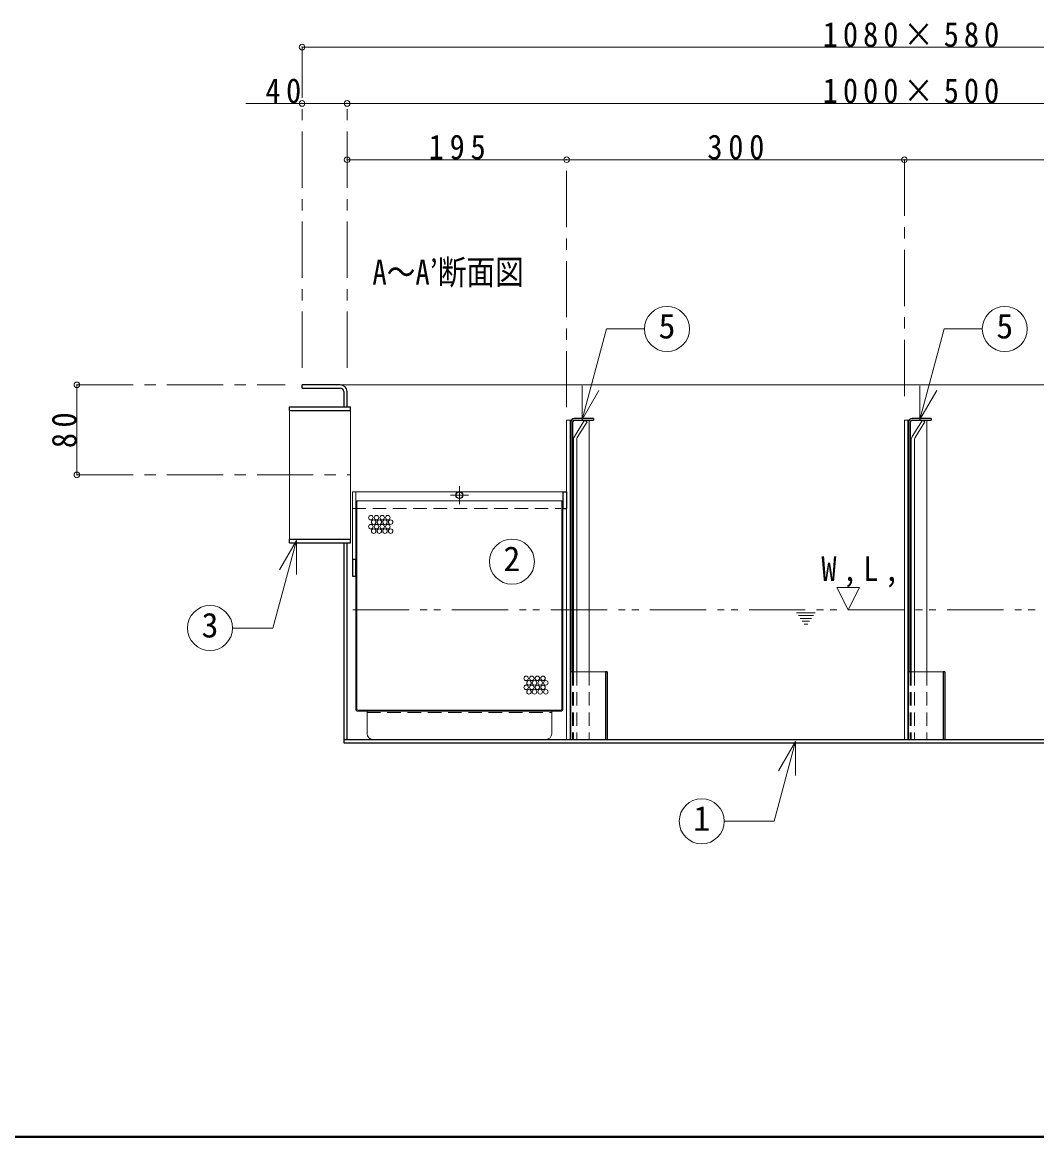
# Model space of a CAD drawing. Units: millimetres at full size, sheet at 1:10. Extents: x -2125 to 1925, y -1405 to 1405.
# Drawn here: x -1208 to -307, y -1405 to -415 of the extents above; entities that cross this region are included whole.
import ezdxf
from ezdxf.enums import TextEntityAlignment as Align

# ---------------------------------------------------------------- set-up
doc = ezdxf.new("R2010")
doc.units = ezdxf.units.MM
doc.header["$LTSCALE"] = 10
doc.header["$PDMODE"] = 32
doc.header["$PDSIZE"] = 5
for name, pattern in [('CHAIN1', [8, 5, -1, 1, -1]), ('DASHED1', [1.8, 1.2, -0.6]), ('DOUBLE_CHAIN1', [8.8, 5, -1, 0.6, -0.6, 0.6, -1])]:
    doc.linetypes.add(name, pattern=pattern)
doc.layers.add('0-A', color=4, linetype='Continuous', lineweight=9)
doc.styles.add('ＭＳ ゴシック', font='')
doc.styles.get('ＭＳ ゴシック').set_extended_font_data('MS Gothic')

msp = doc.modelspace()

# ---------------------------------------------------------------- linework, layer by layer
at = {"layer": '0-A', "linetype": 'CHAIN1'}
for p, q in [((-959.8, -721.98), (-959.8, -436.98)), ((-919.8, -721.98), (-919.8, -486.98)), ((-724.8, -756.98), (-724.8, -536.98)), ((-424.8, -536.98), (-424.8, -756.98)), ((-1159.8, -736.98), (-974.8, -736.98)), ((-1159.8, -816.98), (-916.8, -816.98)), ((-820.05, -826.98), (-820.05, -842.98)), ((-828.05, -834.98), (-812.05, -834.98))]:
    msp.add_line(p, q, dxfattribs=at)
at = {"layer": '0-A'}
for p, q in [((-959.8, -436.98), (120.2, -436.98)), ((-919.8, -486.98), (-1009.8, -486.98)), ((80.2, -486.98), (-919.8, -486.98)), ((-919.8, -536.98), (-724.8, -536.98)), ((-724.8, -536.98), (-424.8, -536.98)), ((-424.8, -536.98), (-124.8, -536.98)), ((-1159.8, -816.98), (-1159.8, -736.98)), ((86.2, -736.98), (-925.8, -736.98)), ((-721.8, -768.48), (-720.64, -768.48)), ((-704.8, -991.98), (-704.8, -768.48)), ((-421.8, -768.48), (-420.64, -768.48)), ((-404.8, -991.98), (-404.8, -768.48)), ((-728.05, -831.98), (-912.05, -831.98)), ((-911.05, -839.98), (-729.05, -839.98))]:
    msp.add_line(p, q, dxfattribs=at)
at = {"layer": '0-A', "color": 7, "lineweight": 18}
for p, q in [((-711.08, -767.88), (-689.51, -687.38)), ((-655.65, -687.38), (-689.51, -687.38)), ((-411.08, -767.88), (-389.51, -687.38)), ((-355.65, -687.38), (-389.51, -687.38)), ((-711.08, -767.88), (-711.08, -737.88)), ((-711.08, -767.88), (-696.08, -741.9)), ((-411.08, -767.88), (-411.08, -737.88)), ((-411.08, -767.88), (-396.08, -741.9)), ((-970.8, -874.13), (-970.8, -759.83)), ((-916.8, -874.13), (-916.8, -759.83)), ((-724.8, -768.48), (-724.8, -1051.98)), ((-717.88, -783.02), (-708.8, -768.49)), ((-715.34, -783.75), (-706.65, -769.84)), ((-706.65, -769.84), (-708.8, -768.49)), ((-424.8, -768.48), (-424.8, -1051.98)), ((-417.88, -783.02), (-408.8, -768.49)), ((-415.34, -783.75), (-406.65, -769.84)), ((-406.65, -769.84), (-408.8, -768.49)), ((-718.8, -991.98), (-718.8, -786.2)), ((-715.8, -785.34), (-715.8, -991.98)), ((-418.8, -991.98), (-418.8, -786.2)), ((-415.8, -785.34), (-415.8, -991.98)), ((-915.05, -831.98), (-915.05, -891.98)), ((-915.05, -831.98), (-912.05, -831.98)), ((-912.05, -891.98), (-912.05, -831.98)), ((-912.05, -839.98), (-911.05, -839.98)), ((-911.05, -1024.98), (-911.05, -839.98)), ((-729.05, -839.98), (-728.05, -839.98)), ((-729.05, -1024.98), (-729.05, -839.98)), ((-728.05, -1024.98), (-728.05, -846.98)), ((-964.83, -875.38), (-979.83, -901.36)), ((-964.83, -875.38), (-964.83, -905.38)), ((-912.05, -1024.98), (-912.05, -906.98)), ((-721.05, -991.98), (-721.05, -1051.98)), ((-690.3, -991.98), (-719.55, -991.98)), ((-421.05, -991.98), (-421.05, -1051.98)), ((-390.3, -991.98), (-419.55, -991.98)), ((-730.05, -1025.98), (-910.05, -1025.98)), ((-910.05, -1026.98), (-730.05, -1026.98)), ((-902.05, -1046.98), (-902.05, -1026.98)), ((-738.05, -1046.98), (-738.05, -1026.98)), ((-521.64, -1053.95), (-536.64, -1079.93)), ((-521.64, -1053.95), (-521.64, -1083.95))]:
    msp.add_line(p, q, dxfattribs=at)
at = {"layer": '0-A', "color": 5, "lineweight": 25}
for p, q in [((-925.8, -736.98), (-959.8, -736.98)), ((-959.8, -739.98), (-959.8, -736.98)), ((-959.8, -739.98), (-925.8, -739.98)), ((-922.8, -742.98), (-922.8, -756.48)), ((-919.8, -756.48), (-919.8, -742.98)), ((-970.8, -756.48), (-916.8, -756.48)), ((-970.8, -759.83), (-970.8, -756.48)), ((-970.8, -759.83), (-916.8, -759.83)), ((-916.8, -759.83), (-916.8, -756.48)), ((-721.05, -769.98), (-721.05, -991.98)), ((-719.55, -769.98), (-719.55, -991.98)), ((-701.05, -766.98), (-718.05, -766.98)), ((-718.05, -768.48), (-701.05, -768.48)), ((-701.05, -766.98), (-701.05, -768.48)), ((-421.05, -769.98), (-421.05, -991.98)), ((-419.55, -769.98), (-419.55, -991.98)), ((-401.05, -766.98), (-418.05, -766.98)), ((-418.05, -768.48), (-401.05, -768.48)), ((-401.05, -766.98), (-401.05, -768.48)), ((-728.05, -831.98), (-725.05, -831.98)), ((-728.05, -831.98), (-728.05, -846.98)), ((-725.05, -831.98), (-725.05, -846.98)), ((-728.05, -846.98), (-725.05, -846.98)), ((-970.8, -874.13), (-916.8, -874.13)), ((-970.8, -877.48), (-970.8, -874.13)), ((-970.8, -877.48), (-916.8, -877.48)), ((-922.8, -877.48), (-922.8, -1054.98)), ((-919.8, -1051.98), (-919.8, -877.48)), ((-916.8, -877.48), (-916.8, -874.13)), ((-915.05, -891.98), (-915.05, -906.98)), ((-915.05, -891.98), (-912.05, -891.98)), ((-719.55, -991.98), (-721.05, -991.98)), ((-690.3, -991.98), (-690.3, -1051.98)), ((-688.8, -991.98), (-690.3, -991.98)), ((-688.8, -991.98), (-688.8, -1051.98)), ((-419.55, -991.98), (-421.05, -991.98)), ((-390.3, -991.98), (-390.3, -1051.98)), ((-388.8, -991.98), (-390.3, -991.98)), ((-388.8, -991.98), (-388.8, -1051.98)), ((-922.8, -1051.98), (83.2, -1051.98)), ((-922.8, -1054.98), (83.2, -1054.98))]:
    msp.add_line(p, q, dxfattribs=at)
at = {"layer": '0-A', "linetype": 'DASHED1'}
for p, q in [((-915.05, -846.98), (-730.05, -846.98)), ((-718.8, -991.98), (-718.8, -1051.98)), ((-715.8, -991.98), (-715.8, -1051.98)), ((-704.8, -991.98), (-704.8, -1051.98)), ((-418.8, -991.98), (-418.8, -1051.98)), ((-415.8, -991.98), (-415.8, -1051.98)), ((-404.8, -991.98), (-404.8, -1051.98)), ((-902.05, -1027.98), (-738.05, -1027.98))]:
    msp.add_line(p, q, dxfattribs=at)
at = {"layer": '0-A', "linetype": 'DOUBLE_CHAIN1'}
for p, q in [((-914.8, -936.98), (-124.3, -936.98)), ((-520.63, -939.48), (-503.96, -939.48)), ((-518.96, -941.98), (-505.63, -941.98)), ((-517.3, -944.48), (-507.3, -944.48)), ((-515.63, -946.98), (-508.96, -946.98)), ((-513.96, -949.48), (-510.63, -949.48))]:
    msp.add_line(p, q, dxfattribs=at)
at = {"layer": '0-A', "color": 7, "linetype": 'DASHED1', "lineweight": 18}
for p, q in [((-719.55, -991.98), (-719.55, -1051.98)), ((-419.55, -991.98), (-419.55, -1051.98))]:
    msp.add_line(p, q, dxfattribs=at)
at = {"layer": '0-A', "color": 1, "lineweight": 40}
msp.add_line((1925.2, -1404.98), (-2124.8, -1404.98), dxfattribs=at)
at = {"layer": '0-A', "color": 7, "lineweight": 18}
for points in [[(-724.8, -768.48), (-721.8, -768.48), (-721.8, -1051.98)], [(-424.8, -768.48), (-421.8, -768.48), (-421.8, -1051.98)], [(-964.83, -875.38), (-985.64, -953.06), (-1021.56, -953.06)], [(-521.64, -1053.95), (-540.61, -1124.76), (-584.8, -1124.76)]]:
    msp.add_lwpolyline(points, dxfattribs=at)
at = {"layer": '0-A', "color": 5, "lineweight": 25}
msp.add_lwpolyline([(-915.05, -906.98), (-912.05, -906.98), (-912.05, -891.98)], dxfattribs=at)
at = {"layer": '0-A'}
msp.add_lwpolyline([(-474.8, -936.98), (-484.8, -916.98), (-464.8, -916.98)], close=True, dxfattribs=at)
at = {"layer": '0-A', "color": 7, "lineweight": 18}
for centre in [(-635.65, -687.38), (-335.65, -687.38), (-773.38, -894.08), (-1041.56, -953.06), (-604.8, -1124.76)]:
    msp.add_circle(centre, 20, dxfattribs=at)
at = {"layer": '0-A', "color": 5, "lineweight": 25}
msp.add_circle((-820.05, -834.98), 3, dxfattribs=at)
at = {"layer": '0-A'}
for centre in [(-898.64, -854.95), (-898.64, -862.95), (-896.14, -858.95), (-893.64, -854.95), (-893.64, -862.95), (-891.14, -858.95), (-888.64, -854.95), (-888.64, -862.95), (-886.14, -858.95), (-883.64, -854.95), (-883.64, -862.95), (-881.14, -858.95), (-896.14, -866.95), (-891.14, -866.95), (-886.14, -866.95), (-881.14, -866.95), (-760.78, -997.8), (-758.28, -1001.8), (-755.78, -997.8), (-753.28, -1001.8), (-750.78, -997.8), (-748.28, -1001.8), (-745.78, -997.8), (-743.28, -1001.8), (-760.78, -1005.8), (-758.28, -1009.8), (-755.78, -1005.8), (-753.28, -1009.8), (-750.78, -1005.8), (-748.28, -1009.8), (-745.78, -1005.8), (-743.28, -1009.8)]:
    msp.add_circle(centre, 2, dxfattribs=at)
at = {"layer": '0-A', "color": 5, "lineweight": 25}
for centre, radius, start, end in [((-925.8, -742.98), 6, 0, 90), ((-925.8, -742.98), 3, 0, 90), ((-718.05, -769.98), 3, 90, 180), ((-718.05, -769.98), 1.5, 90, 180), ((-418.05, -769.98), 3, 90, 180), ((-418.05, -769.98), 1.5, 90, 180)]:
    msp.add_arc(centre, radius, start, end, dxfattribs=at)
at = {"layer": '0-A', "color": 7, "lineweight": 18}
for centre, radius, start, end in [((-712.8, -786.2), 6, 148, 180), ((-712.8, -785.34), 3, 148, 180), ((-412.8, -786.2), 6, 148, 180), ((-412.8, -785.34), 3, 148, 180), ((-910.05, -1024.98), 2, 180, 270), ((-910.05, -1024.98), 1, 180, 270), ((-730.05, -1024.98), 1, 270, 0), ((-730.05, -1024.98), 2, 270, 0), ((-897.05, -1046.98), 5, 180, 270), ((-743.05, -1046.98), 5, 270, 0)]:
    msp.add_arc(centre, radius, start, end, dxfattribs=at)
at = {"layer": '0-A'}
for p in [(-959.8, -436.98), (-959.8, -486.98), (-919.8, -486.98), (-919.8, -536.98), (-724.8, -536.98), (-424.8, -536.98), (-1159.8, -736.98), (-1159.8, -816.98)]:
    msp.add_point(p, dxfattribs=at)

# ---------------------------------------------------------------- texts
at = {"layer": '0-A', "color": 7, "style": 'ＭＳ ゴシック', "width": 0.85}
msp.add_text('A～A’断面図', height=21.99, dxfattribs=at).set_placement((-897.3, -654.48), align=Align.BOTTOM_LEFT)
at = {"layer": '0-A', "color": 7, "style": 'ＭＳ ゴシック'}
for s, p in [('5', (-643.15, -702.38)), ('5', (-343.15, -702.38)), ('2', (-780.88, -909.08)), ('3', (-1049.06, -968.06)), ('1', (-612.3, -1139.76))]:
    msp.add_text(s, height=21.99, dxfattribs=at).set_placement(p, align=Align.BOTTOM_LEFT)
at = {"layer": '0-A', "color": 7, "char_height": 21.99, "attachment_point": 7, "style": 'ＭＳ ゴシック'}
for s, insert in [('\\T1.33;\\W0.9;1080×580', (-497.3, -436.98)), ('\\T1.36;\\W0.9;40', (-992.3, -486.98)), ('\\T1.33;\\W0.9;1000×500', (-497.3, -486.98)), ('\\T1.38;\\W0.9;195', (-847.3, -536.98)), ('\\T1.38;\\W0.9;300', (-599.8, -536.98)), ('\\T1.38;\\W0.9;W,L,', (-498.55, -916.98))]:
    msp.add_mtext(s, dxfattribs=dict(at, insert=insert))
at = {"layer": '0-A', "color": 7, "insert": (-1159.8, -793.23), "char_height": 21.99, "attachment_point": 7, "rotation": 90, "style": 'ＭＳ ゴシック'}
msp.add_mtext('\\T1.36;\\W0.9;80', dxfattribs=at)

doc.saveas('drawing.dxf')
